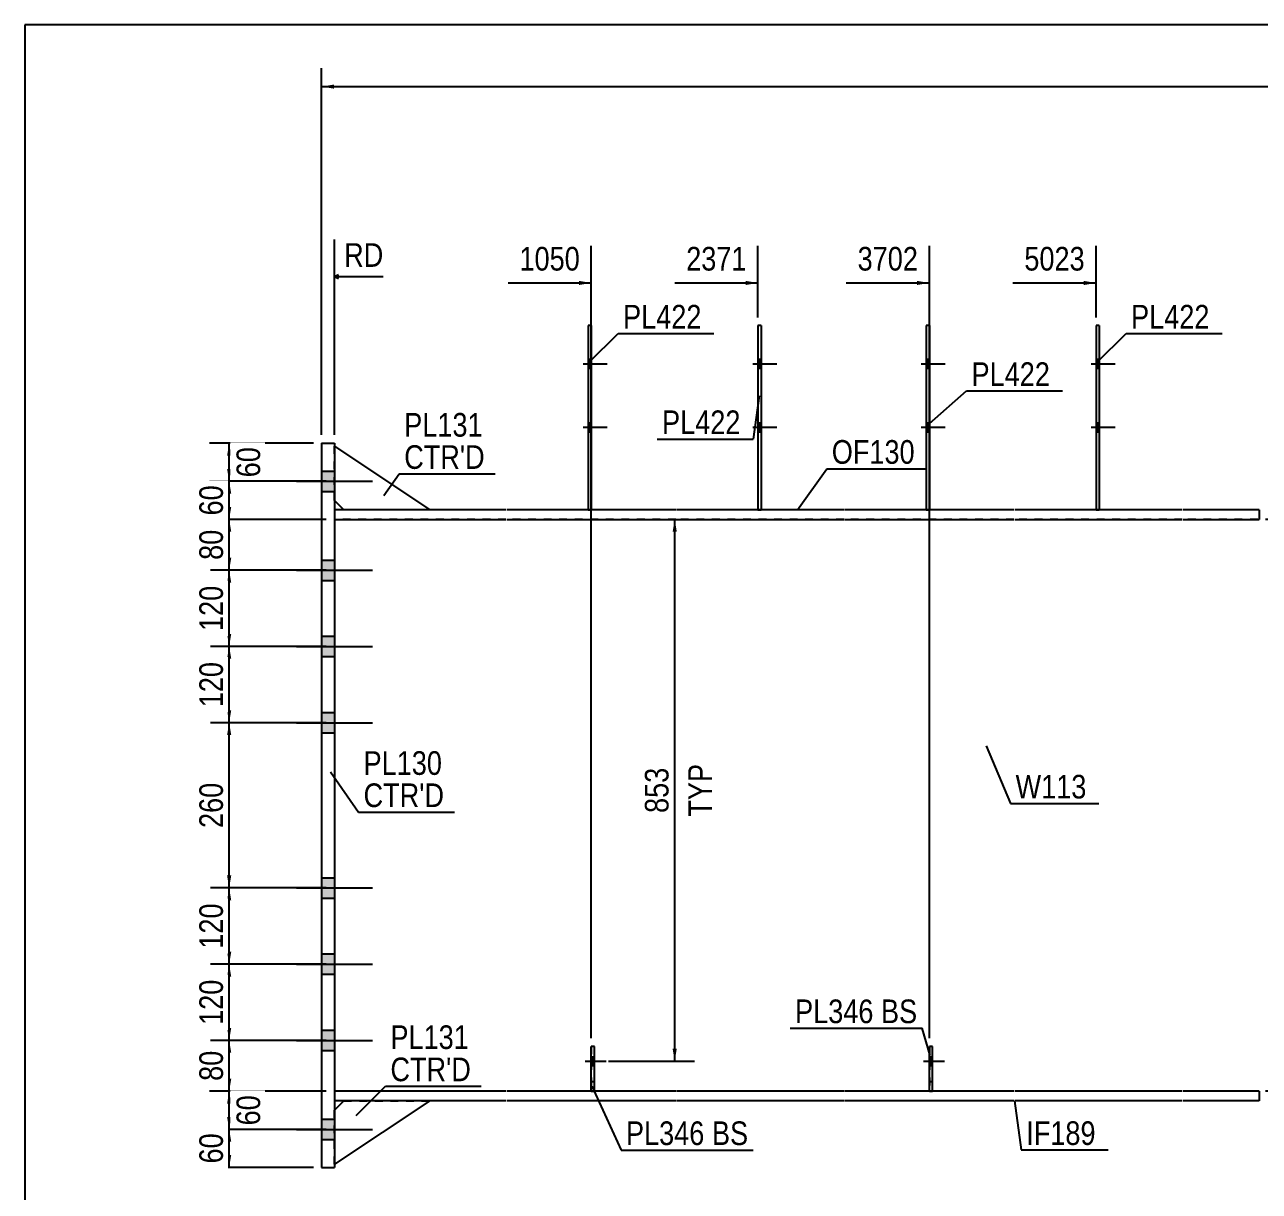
# Model space of a CAD drawing. Header units: millimetres. Extents: x 2 to 405, y 5 to 282.
# Drawn here: x 5 to 154.4, y 140.7 to 282 of the extents above; entities that cross this region are included whole.
import ezdxf

# ---------------------------------------------------------------- set-up
doc = ezdxf.new("R2010")
doc.units = ezdxf.units.MM
doc.linetypes.add('DXK_LINE_DOT1', pattern=[1.8814, 0.9407, -0.9407])
doc.linetypes.add('DXK_LINE_DOT2', pattern=[3.9198, 1.9599, -1.9599])
doc.styles.add('Arial Narrow', font='ARIALN.TTF', dxfattribs={"height": 0.2})

# ---------------------------------------------------------------- blocks, each defined once
blk = doc.blocks.new('Unknown-623472789-1210')
at = {"color": 5, "linetype": 'Continuous'}
for p, q in [((405, 282), (5, 282)), ((5, 282), (5, 5))]:
    blk.add_line(p, q, dxfattribs=at)
blk = doc.blocks.new('Bolt-623472789-1650 - 1517')
at = {"linetype": 'Continuous'}
for points in [[(73.58, 240.41), (73.58, 241.49), (73.19, 241.49), (73.19, 240.41)], [(73.58, 240.41), (73.58, 241.49), (73.19, 241.49), (73.19, 240.41)], [(73.58, 232.72), (73.58, 233.79), (73.19, 233.79), (73.19, 232.72)], [(73.58, 232.72), (73.58, 233.79), (73.19, 233.79), (73.19, 232.72)]]:
    blk.add_hatch(color=3, dxfattribs=at).paths.add_polyline_path(points)
at = {"color": 3, "linetype": 'Continuous'}
for p, q in [((72.58, 240.95), (75.5, 240.95)), ((72.58, 240.95), (75.5, 240.95)), ((73.19, 241.49), (73.58, 241.49)), ((73.19, 241.49), (73.58, 241.49)), ((73.19, 240.41), (73.58, 240.41)), ((73.19, 240.41), (73.58, 240.41)), ((72.58, 233.26), (75.5, 233.26)), ((72.58, 233.26), (75.5, 233.26)), ((73.19, 233.79), (73.58, 233.79)), ((73.19, 233.79), (73.58, 233.79)), ((73.19, 232.72), (73.58, 232.72)), ((73.19, 232.72), (73.58, 232.72))]:
    blk.add_line(p, q, dxfattribs=at)
blk = doc.blocks.new('Part-623472789-1568 - 1517')
at = {"color": 2, "linetype": 'Continuous'}
for p, q in [((63.25, 223.25), (42.48, 223.25)), ((83.81, 223.25), (63.35, 223.25)), ((104.18, 223.25), (83.91, 223.25)), ((124.74, 223.25), (104.28, 223.25)), ((145.11, 223.25), (124.84, 223.25)), ((154.44, 223.25), (145.21, 223.25)), ((154.44, 223.25), (154.44, 222.1)), ((42.48, 222.1), (63.25, 222.1)), ((63.35, 222.1), (83.81, 222.1)), ((83.91, 222.1), (104.18, 222.1)), ((104.28, 222.1), (124.74, 222.1)), ((124.84, 222.1), (145.11, 222.1)), ((145.21, 222.1), (154.44, 222.1))]:
    blk.add_line(p, q, dxfattribs=at)
at = {"color": 7, "linetype": 'DXK_LINE_DOT1'}
blk.add_line((42.48, 223.25), (42.48, 222.1), dxfattribs=at)
blk = doc.blocks.new('Part-623472789-1590 - 1517')
at = {"color": 7, "linetype": 'DXK_LINE_DOT1'}
for p, q in [((63.25, 222.1), (42.48, 222.1)), ((42.48, 222.1), (42.48, 152.87)), ((83.81, 222.1), (63.35, 222.1)), ((104.18, 222.1), (83.91, 222.1)), ((124.74, 222.1), (104.28, 222.1)), ((145.11, 222.1), (124.84, 222.1)), ((163.67, 222.1), (145.21, 222.1)), ((173, 222.1), (163.77, 222.1)), ((63.25, 152.87), (42.48, 152.87)), ((83.81, 152.87), (63.35, 152.87)), ((104.18, 152.87), (83.91, 152.87)), ((124.74, 152.87), (104.28, 152.87)), ((145.11, 152.87), (124.84, 152.87)), ((163.67, 152.87), (145.21, 152.87)), ((173, 152.87), (163.77, 152.87))]:
    blk.add_line(p, q, dxfattribs=at)
at = {"color": 2, "linetype": 'Continuous'}
blk.add_line((173, 222.1), (173, 152.87), dxfattribs=at)
blk = doc.blocks.new('Bolt-623472789-1643 - 1517')
at = {"color": 3, "linetype": 'DXK_LINE_DOT2'}
for p, q in [((73.58, 157.05), (73.96, 157.05)), ((72.85, 156.51), (75.39, 156.51)), ((73.58, 155.97), (73.96, 155.97))]:
    blk.add_line(p, q, dxfattribs=at)
blk = doc.blocks.new('Bolt-623472789-1644 - 1517')
at = {"linetype": 'Continuous'}
blk.add_hatch(color=3, dxfattribs=at).paths.add_polyline_path([(73.96, 155.97), (73.96, 157.05), (73.58, 157.05), (73.58, 155.97)])
at = {"color": 3, "linetype": 'Continuous'}
for p, q in [((73.58, 157.05), (73.96, 157.05)), ((72.85, 156.51), (75.39, 156.51)), ((73.58, 155.97), (73.96, 155.97))]:
    blk.add_line(p, q, dxfattribs=at)
blk = doc.blocks.new('Bolt-623472789-1646 - 1517')
at = {"linetype": 'Continuous'}
for points in [[(94.14, 240.41), (94.14, 241.49), (93.76, 241.49), (93.76, 240.41)], [(94.14, 240.41), (94.14, 241.49), (93.76, 241.49), (93.76, 240.41)], [(94.14, 232.72), (94.14, 233.79), (93.76, 233.79), (93.76, 232.72)], [(94.14, 232.72), (94.14, 233.79), (93.76, 233.79), (93.76, 232.72)]]:
    blk.add_hatch(color=3, dxfattribs=at).paths.add_polyline_path(points)
at = {"color": 3, "linetype": 'Continuous'}
for p, q in [((93.14, 240.95), (96.06, 240.95)), ((93.14, 240.95), (96.06, 240.95)), ((93.76, 241.49), (94.14, 241.49)), ((93.76, 241.49), (94.14, 241.49)), ((93.76, 240.41), (94.14, 240.41)), ((93.76, 240.41), (94.14, 240.41)), ((93.14, 233.26), (96.06, 233.26)), ((93.14, 233.26), (96.06, 233.26)), ((93.76, 233.79), (94.14, 233.79)), ((93.76, 233.79), (94.14, 233.79)), ((93.76, 232.72), (94.14, 232.72)), ((93.76, 232.72), (94.14, 232.72))]:
    blk.add_line(p, q, dxfattribs=at)
blk = doc.blocks.new('Bolt-623472789-1647 - 1517')
at = {"linetype": 'Continuous'}
for points in [[(135.07, 240.41), (135.07, 241.49), (134.69, 241.49), (134.69, 240.41)], [(135.07, 240.41), (135.07, 241.49), (134.69, 241.49), (134.69, 240.41)], [(135.07, 232.72), (135.07, 233.79), (134.69, 233.79), (134.69, 232.72)], [(135.07, 232.72), (135.07, 233.79), (134.69, 233.79), (134.69, 232.72)]]:
    blk.add_hatch(color=3, dxfattribs=at).paths.add_polyline_path(points)
at = {"color": 3, "linetype": 'Continuous'}
for p, q in [((134.07, 240.95), (136.99, 240.95)), ((134.07, 240.95), (136.99, 240.95)), ((134.69, 241.49), (135.07, 241.49)), ((134.69, 241.49), (135.07, 241.49)), ((134.69, 240.41), (135.07, 240.41)), ((134.69, 240.41), (135.07, 240.41)), ((134.07, 233.26), (136.99, 233.26)), ((134.07, 233.26), (136.99, 233.26)), ((134.69, 233.79), (135.07, 233.79)), ((134.69, 233.79), (135.07, 233.79)), ((134.69, 232.72), (135.07, 232.72)), ((134.69, 232.72), (135.07, 232.72))]:
    blk.add_line(p, q, dxfattribs=at)
blk = doc.blocks.new('Part-623472789-1779 - 1517')
at = {"color": 2, "linetype": 'Continuous'}
for p, q in [((73.58, 245.56), (73.19, 245.56)), ((73.19, 245.56), (73.19, 223.25)), ((73.58, 245.56), (73.58, 223.25))]:
    blk.add_line(p, q, dxfattribs=at)
at = {"color": 7, "linetype": 'DXK_LINE_DOT1'}
blk.add_line((73.19, 223.25), (73.58, 223.25), dxfattribs=at)
blk = doc.blocks.new('Part-623472789-1715 - 1517')
at = {"color": 2, "linetype": 'Continuous'}
for p, q in [((73.58, 152.89), (73.58, 158.28)), ((73.96, 158.28), (73.58, 158.28)), ((73.96, 152.89), (73.96, 158.28)), ((73.58, 152.89), (73.96, 152.89))]:
    blk.add_line(p, q, dxfattribs=at)
blk = doc.blocks.new('Bolt-623472789-1651 - 1517')
at = {"color": 3, "linetype": 'DXK_LINE_DOT2'}
for p, q in [((114.51, 157.05), (114.89, 157.05)), ((113.78, 156.51), (116.32, 156.51)), ((114.51, 155.97), (114.89, 155.97))]:
    blk.add_line(p, q, dxfattribs=at)
blk = doc.blocks.new('Bolt-623472789-1652 - 1517')
at = {"linetype": 'Continuous'}
blk.add_hatch(color=3, dxfattribs=at).paths.add_polyline_path([(114.89, 155.97), (114.89, 157.05), (114.51, 157.05), (114.51, 155.97)])
at = {"color": 3, "linetype": 'Continuous'}
for p, q in [((114.51, 157.05), (114.89, 157.05)), ((113.78, 156.51), (116.32, 156.51)), ((114.51, 155.97), (114.89, 155.97))]:
    blk.add_line(p, q, dxfattribs=at)
blk = doc.blocks.new('Bolt-623472789-1653 - 1517')
at = {"linetype": 'Continuous'}
for points in [[(114.51, 240.41), (114.51, 241.49), (114.12, 241.49), (114.12, 240.41)], [(114.51, 240.41), (114.51, 241.49), (114.12, 241.49), (114.12, 240.41)], [(114.51, 232.72), (114.51, 233.79), (114.12, 233.79), (114.12, 232.72)], [(114.51, 232.72), (114.51, 233.79), (114.12, 233.79), (114.12, 232.72)]]:
    blk.add_hatch(color=3, dxfattribs=at).paths.add_polyline_path(points)
at = {"color": 3, "linetype": 'Continuous'}
for p, q in [((113.51, 240.95), (116.43, 240.95)), ((113.51, 240.95), (116.43, 240.95)), ((114.12, 241.49), (114.51, 241.49)), ((114.12, 241.49), (114.51, 241.49)), ((114.12, 240.41), (114.51, 240.41)), ((114.12, 240.41), (114.51, 240.41)), ((113.51, 233.26), (116.43, 233.26)), ((113.51, 233.26), (116.43, 233.26)), ((114.12, 233.79), (114.51, 233.79)), ((114.12, 233.79), (114.51, 233.79)), ((114.12, 232.72), (114.51, 232.72)), ((114.12, 232.72), (114.51, 232.72))]:
    blk.add_line(p, q, dxfattribs=at)
blk = doc.blocks.new('Part-623472789-1784 - 1517')
at = {"color": 7, "linetype": 'DXK_LINE_DOT1'}
for p, q in [((114.51, 158.28), (114.51, 152.89)), ((114.89, 158.28), (114.51, 158.28)), ((114.89, 152.89), (114.89, 158.28)), ((114.51, 154.05), (114.89, 154.05)), ((114.51, 152.89), (114.89, 152.89))]:
    blk.add_line(p, q, dxfattribs=at)
blk = doc.blocks.new('Part-623472789-1789 - 1517')
at = {"color": 2, "linetype": 'Continuous'}
for p, q in [((114.51, 152.89), (114.51, 158.28)), ((114.89, 158.28), (114.51, 158.28)), ((114.89, 152.89), (114.89, 158.28)), ((114.51, 152.89), (114.89, 152.89))]:
    blk.add_line(p, q, dxfattribs=at)
blk = doc.blocks.new('Bolt-623472789-1664 - 1517')
at = {"linetype": 'Continuous'}
for points in [[(40.94, 227.95), (40.94, 225.49), (42.48, 225.49), (42.48, 227.95)], [(40.94, 227.95), (40.94, 225.49), (42.48, 225.49), (42.48, 227.95)], [(40.94, 217.18), (40.94, 214.72), (42.48, 214.72), (42.48, 217.18)], [(40.94, 217.18), (40.94, 214.72), (42.48, 214.72), (42.48, 217.18)], [(40.94, 207.95), (40.94, 205.49), (42.48, 205.49), (42.48, 207.95)], [(40.94, 207.95), (40.94, 205.49), (42.48, 205.49), (42.48, 207.95)], [(40.94, 198.72), (40.94, 196.25), (42.48, 196.25), (42.48, 198.72)], [(40.94, 198.72), (40.94, 196.25), (42.48, 196.25), (42.48, 198.72)], [(40.94, 178.72), (40.94, 176.25), (42.48, 176.25), (42.48, 178.72)], [(40.94, 178.72), (40.94, 176.25), (42.48, 176.25), (42.48, 178.72)], [(40.94, 169.49), (40.94, 167.02), (42.48, 167.02), (42.48, 169.49)], [(40.94, 169.49), (40.94, 167.02), (42.48, 167.02), (42.48, 169.49)], [(40.94, 160.25), (40.94, 157.79), (42.48, 157.79), (42.48, 160.25)], [(40.94, 160.25), (40.94, 157.79), (42.48, 157.79), (42.48, 160.25)], [(40.94, 149.49), (40.94, 147.02), (42.48, 147.02), (42.48, 149.49)], [(40.94, 149.49), (40.94, 147.02), (42.48, 147.02), (42.48, 149.49)]]:
    blk.add_hatch(color=3, dxfattribs=at).paths.add_polyline_path(points)
at = {"color": 3, "linetype": 'Continuous'}
for p, q in [((40.94, 227.95), (42.48, 227.95)), ((40.94, 227.95), (42.48, 227.95)), ((37.88, 226.72), (47.09, 226.72)), ((37.88, 226.72), (47.09, 226.72)), ((40.94, 225.49), (42.48, 225.49)), ((40.94, 225.49), (42.48, 225.49)), ((40.94, 217.18), (42.48, 217.18)), ((40.94, 217.18), (42.48, 217.18)), ((37.88, 215.95), (47.09, 215.95)), ((37.88, 215.95), (47.09, 215.95)), ((40.94, 214.72), (42.48, 214.72)), ((40.94, 214.72), (42.48, 214.72)), ((40.94, 207.95), (42.48, 207.95)), ((40.94, 207.95), (42.48, 207.95)), ((37.88, 206.72), (47.09, 206.72)), ((37.88, 206.72), (47.09, 206.72)), ((40.94, 205.49), (42.48, 205.49)), ((40.94, 205.49), (42.48, 205.49)), ((37.88, 197.49), (47.09, 197.49)), ((37.88, 197.49), (47.09, 197.49)), ((40.94, 198.72), (42.48, 198.72)), ((40.94, 198.72), (42.48, 198.72)), ((40.94, 196.25), (42.48, 196.25)), ((40.94, 196.25), (42.48, 196.25)), ((40.94, 178.72), (42.48, 178.72)), ((40.94, 178.72), (42.48, 178.72)), ((37.88, 177.49), (47.09, 177.49)), ((37.88, 177.49), (47.09, 177.49)), ((40.94, 176.25), (42.48, 176.25)), ((40.94, 176.25), (42.48, 176.25)), ((40.94, 169.49), (42.48, 169.49)), ((40.94, 169.49), (42.48, 169.49)), ((37.88, 168.25), (47.09, 168.25)), ((37.88, 168.25), (47.09, 168.25)), ((40.94, 167.02), (42.48, 167.02)), ((40.94, 167.02), (42.48, 167.02)), ((40.94, 160.25), (42.48, 160.25)), ((40.94, 160.25), (42.48, 160.25)), ((37.88, 159.02), (47.09, 159.02)), ((37.88, 159.02), (47.09, 159.02)), ((40.94, 157.79), (42.48, 157.79)), ((40.94, 157.79), (42.48, 157.79)), ((40.94, 149.49), (42.48, 149.49)), ((40.94, 149.49), (42.48, 149.49)), ((37.88, 148.25), (47.09, 148.25)), ((37.88, 148.25), (47.09, 148.25)), ((40.94, 147.02), (42.48, 147.02)), ((40.94, 147.02), (42.48, 147.02))]:
    blk.add_line(p, q, dxfattribs=at)
blk = doc.blocks.new('Part-623472789-1693 - 1517')
at = {"color": 7, "linetype": 'DXK_LINE_DOT1'}
for p, q in [((73.58, 158.28), (73.58, 152.89)), ((73.96, 158.28), (73.58, 158.28)), ((73.96, 152.89), (73.96, 158.28)), ((73.58, 154.05), (73.96, 154.05)), ((73.58, 152.89), (73.96, 152.89))]:
    blk.add_line(p, q, dxfattribs=at)
blk = doc.blocks.new('Part-623472789-1742 - 1517')
at = {"color": 2, "linetype": 'Continuous'}
for p, q in [((94.14, 245.56), (93.76, 245.56)), ((93.76, 245.56), (93.76, 223.25)), ((94.14, 245.56), (94.14, 223.25))]:
    blk.add_line(p, q, dxfattribs=at)
at = {"color": 7, "linetype": 'DXK_LINE_DOT1'}
blk.add_line((93.76, 223.25), (94.14, 223.25), dxfattribs=at)
blk = doc.blocks.new('Part-623472789-1747 - 1517')
at = {"color": 2, "linetype": 'Continuous'}
for p, q in [((135.07, 245.56), (134.69, 245.56)), ((134.69, 245.56), (134.69, 223.25)), ((135.07, 245.56), (135.07, 223.25))]:
    blk.add_line(p, q, dxfattribs=at)
at = {"color": 7, "linetype": 'DXK_LINE_DOT1'}
blk.add_line((134.69, 223.25), (135.07, 223.25), dxfattribs=at)
blk = doc.blocks.new('Part-623472789-1794 - 1517')
at = {"color": 2, "linetype": 'Continuous'}
for p, q in [((114.51, 245.56), (114.12, 245.56)), ((114.12, 245.56), (114.12, 223.25)), ((114.51, 245.56), (114.51, 223.25))]:
    blk.add_line(p, q, dxfattribs=at)
at = {"color": 7, "linetype": 'DXK_LINE_DOT1'}
blk.add_line((114.12, 223.25), (114.51, 223.25), dxfattribs=at)
blk = doc.blocks.new('Part-623472789-1958 - 1517')
at = {"color": 2, "linetype": 'Continuous'}
for p, q in [((54.02, 151.72), (42.48, 144.02)), ((42.48, 150.56), (43.63, 151.72))]:
    blk.add_line(p, q, dxfattribs=at)
at = {"color": 7, "linetype": 'DXK_LINE_DOT1'}
for p, q in [((43.63, 151.72), (54.02, 151.72)), ((42.48, 144.02), (42.48, 150.56))]:
    blk.add_line(p, q, dxfattribs=at)
blk = doc.blocks.new('Part-623472789-1963 - 1517')
at = {"color": 2, "linetype": 'Continuous'}
for p, q in [((42.48, 230.95), (54.02, 223.25)), ((43.63, 223.25), (42.48, 224.41))]:
    blk.add_line(p, q, dxfattribs=at)
at = {"color": 7, "linetype": 'DXK_LINE_DOT1'}
for p, q in [((42.48, 224.41), (42.48, 230.95)), ((54.02, 223.25), (43.63, 223.25))]:
    blk.add_line(p, q, dxfattribs=at)
blk = doc.blocks.new('Part-623472789-1968 - 1517')
at = {"color": 2, "linetype": 'Continuous'}
for p, q in [((40.94, 231.33), (42.48, 231.33)), ((40.94, 231.33), (40.94, 143.64)), ((42.48, 231.33), (42.48, 143.64)), ((40.94, 143.64), (42.48, 143.64))]:
    blk.add_line(p, q, dxfattribs=at)
blk = doc.blocks.new('Part-623472789-1973 - 1517')
at = {"color": 2, "linetype": 'Continuous'}
for p, q in [((63.25, 152.87), (42.48, 152.87)), ((83.81, 152.87), (63.35, 152.87)), ((104.18, 152.87), (83.91, 152.87)), ((124.74, 152.87), (104.28, 152.87)), ((145.11, 152.87), (124.84, 152.87)), ((154.44, 152.87), (145.21, 152.87)), ((154.44, 152.87), (154.44, 151.72)), ((63.25, 151.72), (42.48, 151.72)), ((83.81, 151.72), (63.35, 151.72)), ((104.18, 151.72), (83.91, 151.72)), ((124.74, 151.72), (104.28, 151.72)), ((145.11, 151.72), (124.84, 151.72)), ((154.44, 151.72), (145.21, 151.72))]:
    blk.add_line(p, q, dxfattribs=at)
at = {"color": 7, "linetype": 'DXK_LINE_DOT1'}
blk.add_line((42.48, 152.87), (42.48, 151.72), dxfattribs=at)
blk = doc.blocks.new('StraightDimension-623472789-3961 - 1517')
at = {"linetype": 'Continuous'}
for points in [[(29.5, 220.6), (29.75, 222.1), (30, 220.6)], [(30, 217.45), (29.75, 215.95), (29.5, 217.45)]]:
    blk.add_hatch(color=7, dxfattribs=at).paths.add_polyline_path(points)
at = {"color": 7, "linetype": 'Continuous'}
for p, q in [((41.49, 222.1), (27.5, 222.1)), ((29.75, 215.95), (29.75, 222.1)), ((41.49, 215.95), (27.5, 215.95))]:
    blk.add_line(p, q, dxfattribs=at)
at = {"color": 0}
blk.add_wipeout([(29.6, 221.45), (25.4, 221.45), (25.4, 216.6), (29.6, 216.6)], dxfattribs=at)
at = {"color": 3, "style": 'Arial Narrow'}
blk.add_text('80', height=2.863, rotation=90.0002, dxfattribs=at).set_placement((29, 217.2))
blk = doc.blocks.new('StraightDimension-623472789-3966 - 1517')
at = {"linetype": 'Continuous'}
for points in [[(29.5, 166.75), (29.75, 168.25), (30, 166.75)], [(30, 160.52), (29.75, 159.02), (29.5, 160.52)]]:
    blk.add_hatch(color=7, dxfattribs=at).paths.add_polyline_path(points)
at = {"color": 7, "linetype": 'Continuous'}
for p, q in [((41.48, 168.25), (27.5, 168.25)), ((29.75, 159.02), (29.75, 168.25)), ((41.49, 159.02), (27.5, 159.02))]:
    blk.add_line(p, q, dxfattribs=at)
at = {"color": 0}
blk.add_wipeout([(29.6, 166.98), (25.4, 166.98), (25.4, 160.3), (29.6, 160.3)], dxfattribs=at)
at = {"color": 3, "style": 'Arial Narrow'}
blk.add_text('120', height=2.863, rotation=90.0002, dxfattribs=at).set_placement((29, 160.9))
blk = doc.blocks.new('StraightDimension-623472789-3962 - 1517')
at = {"linetype": 'Continuous'}
for points in [[(29.5, 214.45), (29.75, 215.95), (30, 214.45)], [(30, 208.22), (29.75, 206.72), (29.5, 208.22)]]:
    blk.add_hatch(color=7, dxfattribs=at).paths.add_polyline_path(points)
at = {"color": 7, "linetype": 'Continuous'}
for p, q in [((41.49, 215.95), (27.5, 215.95)), ((29.75, 206.72), (29.75, 215.95)), ((41.49, 206.72), (27.5, 206.72))]:
    blk.add_line(p, q, dxfattribs=at)
at = {"color": 0}
blk.add_wipeout([(29.6, 214.67), (25.4, 214.67), (25.4, 207.99), (29.6, 207.99)], dxfattribs=at)
at = {"color": 3, "style": 'Arial Narrow'}
blk.add_text('120', height=2.863, rotation=90.0002, dxfattribs=at).set_placement((29, 208.59))
blk = doc.blocks.new('StraightDimension-623472789-3967 - 1517')
at = {"linetype": 'Continuous'}
for points in [[(29.5, 157.52), (29.75, 159.02), (30, 157.52)], [(30, 154.37), (29.75, 152.87), (29.5, 154.37)]]:
    blk.add_hatch(color=7, dxfattribs=at).paths.add_polyline_path(points)
at = {"color": 7, "linetype": 'Continuous'}
for p, q in [((41.49, 159.02), (27.5, 159.02)), ((29.75, 152.87), (29.75, 159.02)), ((41.48, 152.87), (27.5, 152.87))]:
    blk.add_line(p, q, dxfattribs=at)
at = {"color": 0}
blk.add_wipeout([(29.6, 158.38), (25.4, 158.38), (25.4, 153.52), (29.6, 153.52)], dxfattribs=at)
at = {"color": 3, "style": 'Arial Narrow'}
blk.add_text('80', height=2.863, rotation=90.0002, dxfattribs=at).set_placement((29, 154.12))
blk = doc.blocks.new('StraightDimension-623472789-2121 - 1517')
at = {"linetype": 'Continuous'}
for points in [[(83.43, 220.6), (83.68, 222.1), (83.93, 220.6)], [(83.93, 158.01), (83.68, 156.51), (83.43, 158.01)]]:
    blk.add_hatch(color=7, dxfattribs=at).paths.add_polyline_path(points)
at = {"color": 7, "linetype": 'Continuous'}
for p, q in [((75.69, 222.1), (86.08, 222.1)), ((83.68, 156.51), (83.68, 222.1)), ((75.68, 156.51), (86.08, 156.51))]:
    blk.add_line(p, q, dxfattribs=at)
at = {"color": 0, "linetype": 'Continuous'}
blk.add_wipeout([(88.78, 193.1), (84.58, 193.1), (84.58, 185.51), (88.78, 185.51)], dxfattribs=at)
at = {"color": 3, "linetype": 'Continuous', "style": 'Arial Narrow'}
blk.add_text('TYP', height=2.863, rotation=90.0002, dxfattribs=at).set_placement((88.18, 186.11))
at = {"color": 0}
blk.add_wipeout([(83.53, 192.65), (79.33, 192.65), (79.33, 185.96), (83.53, 185.96)], dxfattribs=at)
at = {"color": 3, "style": 'Arial Narrow'}
blk.add_text('853', height=2.863, rotation=90.0002, dxfattribs=at).set_placement((82.93, 186.56))
blk = doc.blocks.new('StraightDimension-623472789-2237 - 1517')
at = {"linetype": 'Continuous'}
blk.add_hatch(color=7, dxfattribs=at).paths.add_polyline_path([(42.44, 274.25), (40.94, 274.5), (42.44, 274.75)])
at = {"color": 7, "linetype": 'Continuous'}
for p, q in [((40.94, 232.33), (40.94, 276.75)), ((40.94, 274.5), (326.5, 274.5))]:
    blk.add_line(p, q, dxfattribs=at)
blk = doc.blocks.new('StraightDimension-623472789-3959 - 1517')
at = {"linetype": 'Continuous'}
for points in [[(29.5, 229.83), (29.75, 231.33), (30, 229.83)], [(30, 228.22), (29.75, 226.72), (29.5, 228.22)]]:
    blk.add_hatch(color=7, dxfattribs=at).paths.add_polyline_path(points)
at = {"color": 7, "linetype": 'Continuous'}
for p, q in [((39.94, 231.33), (27.35, 231.33)), ((29.75, 226.72), (29.75, 231.33)), ((41.49, 226.72), (27.35, 226.72))]:
    blk.add_line(p, q, dxfattribs=at)
at = {"color": 0}
blk.add_wipeout([(34.1, 231.45), (29.9, 231.45), (29.9, 226.6), (34.1, 226.6)], dxfattribs=at)
at = {"color": 3, "style": 'Arial Narrow'}
blk.add_text('60', height=2.863, rotation=90.0002, dxfattribs=at).set_placement((33.5, 227.2))
blk = doc.blocks.new('StraightDimension-623472789-3960 - 1517')
at = {"linetype": 'Continuous'}
for points in [[(29.5, 225.22), (29.75, 226.72), (30, 225.22)], [(30, 223.6), (29.75, 222.1), (29.5, 223.6)]]:
    blk.add_hatch(color=7, dxfattribs=at).paths.add_polyline_path(points)
at = {"color": 7, "linetype": 'Continuous'}
for p, q in [((41.49, 226.72), (27.5, 226.72)), ((29.75, 222.1), (29.75, 226.72)), ((41.49, 222.1), (27.5, 222.1))]:
    blk.add_line(p, q, dxfattribs=at)
at = {"color": 0}
blk.add_wipeout([(29.6, 226.84), (25.4, 226.84), (25.4, 221.98), (29.6, 221.98)], dxfattribs=at)
at = {"color": 3, "style": 'Arial Narrow'}
blk.add_text('60', height=2.863, rotation=90.0002, dxfattribs=at).set_placement((29, 222.58))
blk = doc.blocks.new('StraightDimension-623472789-3963 - 1517')
at = {"linetype": 'Continuous'}
for points in [[(29.5, 205.22), (29.75, 206.72), (30, 205.22)], [(30, 198.99), (29.75, 197.49), (29.5, 198.99)]]:
    blk.add_hatch(color=7, dxfattribs=at).paths.add_polyline_path(points)
at = {"color": 7, "linetype": 'Continuous'}
for p, q in [((41.49, 206.72), (27.5, 206.72)), ((29.75, 197.49), (29.75, 206.72)), ((41.49, 197.49), (27.5, 197.49))]:
    blk.add_line(p, q, dxfattribs=at)
at = {"color": 0}
blk.add_wipeout([(29.6, 205.44), (25.4, 205.44), (25.4, 198.76), (29.6, 198.76)], dxfattribs=at)
at = {"color": 3, "style": 'Arial Narrow'}
blk.add_text('120', height=2.863, rotation=90.0002, dxfattribs=at).set_placement((29, 199.36))
blk = doc.blocks.new('StraightDimension-623472789-3964 - 1517')
at = {"linetype": 'Continuous'}
for points in [[(29.5, 195.99), (29.75, 197.49), (30, 195.99)], [(30, 178.99), (29.75, 177.49), (29.5, 178.99)]]:
    blk.add_hatch(color=7, dxfattribs=at).paths.add_polyline_path(points)
at = {"color": 7, "linetype": 'Continuous'}
for p, q in [((41.49, 197.49), (27.5, 197.49)), ((29.75, 177.49), (29.75, 197.49)), ((41.49, 177.49), (27.5, 177.49))]:
    blk.add_line(p, q, dxfattribs=at)
at = {"color": 0}
blk.add_wipeout([(29.6, 190.83), (25.4, 190.83), (25.4, 184.14), (29.6, 184.14)], dxfattribs=at)
at = {"color": 3, "style": 'Arial Narrow'}
blk.add_text('260', height=2.863, rotation=90.0002, dxfattribs=at).set_placement((29, 184.74))
blk = doc.blocks.new('StraightDimension-623472789-3965 - 1517')
at = {"linetype": 'Continuous'}
for points in [[(29.5, 175.99), (29.75, 177.49), (30, 175.99)], [(30, 169.75), (29.75, 168.25), (29.5, 169.75)]]:
    blk.add_hatch(color=7, dxfattribs=at).paths.add_polyline_path(points)
at = {"color": 7, "linetype": 'Continuous'}
for p, q in [((41.49, 177.49), (27.5, 177.49)), ((29.75, 168.25), (29.75, 177.49)), ((41.48, 168.25), (27.5, 168.25))]:
    blk.add_line(p, q, dxfattribs=at)
at = {"color": 0}
blk.add_wipeout([(29.6, 176.21), (25.4, 176.21), (25.4, 169.53), (29.6, 169.53)], dxfattribs=at)
at = {"color": 3, "style": 'Arial Narrow'}
blk.add_text('120', height=2.863, rotation=90.0002, dxfattribs=at).set_placement((29, 170.13))
blk = doc.blocks.new('StraightDimension-623472789-6333 - 1517')
at = {"linetype": 'Continuous'}
blk.add_hatch(color=7, dxfattribs=at).paths.add_polyline_path([(72.08, 250.98), (73.58, 250.73), (72.08, 250.48)])
at = {"color": 7, "linetype": 'Continuous'}
for p, q in [((73.58, 159.28), (73.58, 255.23)), ((63.52, 250.73), (73.58, 250.73))]:
    blk.add_line(p, q, dxfattribs=at)
at = {"color": 0, "linetype": 'Continuous'}
blk.add_wipeout([(49.01, 252.08), (49.01, 256.28), (43.07, 256.28), (43.07, 252.08)], dxfattribs=at)
at = {"color": 7, "linetype": 'Continuous'}
for p, q in [((42.48, 232.33), (42.48, 255.98)), ((42.98, 251.73), (42.48, 251.48)), ((42.98, 251.23), (42.48, 251.48)), ((48.41, 251.48), (42.48, 251.48))]:
    blk.add_line(p, q, dxfattribs=at)
at = {"color": 3, "linetype": 'Continuous', "style": 'Arial Narrow'}
blk.add_text('RD', height=2.863, dxfattribs=at).set_placement((43.67, 252.68))
at = {"color": 0}
blk.add_wipeout([(72.8, 251.63), (72.8, 255.83), (64.29, 255.83), (64.29, 251.63)], dxfattribs=at)
at = {"color": 3, "style": 'Arial Narrow'}
blk.add_text('1050', height=2.863, dxfattribs=at).set_placement((64.89, 252.23))
blk = doc.blocks.new('StraightDimension-623472789-3968 - 1517')
at = {"linetype": 'Continuous'}
for points in [[(29.5, 151.37), (29.75, 152.87), (30, 151.37)], [(30, 149.75), (29.75, 148.25), (29.5, 149.75)]]:
    blk.add_hatch(color=7, dxfattribs=at).paths.add_polyline_path(points)
at = {"color": 7, "linetype": 'Continuous'}
for p, q in [((41.48, 152.87), (27.35, 152.87)), ((29.75, 148.25), (29.75, 152.87)), ((41.49, 148.25), (27.35, 148.25))]:
    blk.add_line(p, q, dxfattribs=at)
at = {"color": 0}
blk.add_wipeout([(34.1, 152.99), (29.9, 152.99), (29.9, 148.13), (34.1, 148.13)], dxfattribs=at)
at = {"color": 3, "style": 'Arial Narrow'}
blk.add_text('60', height=2.863, rotation=90.0002, dxfattribs=at).set_placement((33.5, 148.73))
blk = doc.blocks.new('StraightDimension-623472789-3969 - 1517')
at = {"linetype": 'Continuous'}
for points in [[(29.5, 146.75), (29.75, 148.25), (30, 146.75)], [(30, 145.14), (29.75, 143.64), (29.5, 145.14)]]:
    blk.add_hatch(color=7, dxfattribs=at).paths.add_polyline_path(points)
at = {"color": 7, "linetype": 'Continuous'}
for p, q in [((41.49, 148.25), (27.5, 148.25)), ((29.75, 143.64), (29.75, 148.25)), ((39.94, 143.64), (27.5, 143.64))]:
    blk.add_line(p, q, dxfattribs=at)
at = {"color": 0}
blk.add_wipeout([(29.6, 148.38), (25.4, 148.38), (25.4, 143.52), (29.6, 143.52)], dxfattribs=at)
at = {"color": 3, "style": 'Arial Narrow'}
blk.add_text('60', height=2.863, rotation=90.0002, dxfattribs=at).set_placement((29, 144.12))
blk = doc.blocks.new('StraightDimension-623472789-6330 - 1517')
at = {"linetype": 'Continuous'}
blk.add_hatch(color=7, dxfattribs=at).paths.add_polyline_path([(133.19, 250.98), (134.69, 250.73), (133.19, 250.48)])
at = {"color": 7, "linetype": 'Continuous'}
for p, q in [((134.69, 246.56), (134.69, 255.23)), ((124.62, 250.73), (134.69, 250.73))]:
    blk.add_line(p, q, dxfattribs=at)
at = {"color": 0}
blk.add_wipeout([(133.91, 251.63), (133.91, 255.83), (125.4, 255.83), (125.4, 251.63)], dxfattribs=at)
at = {"color": 3, "style": 'Arial Narrow'}
blk.add_text('5023', height=2.863, dxfattribs=at).set_placement((126, 252.23))
blk = doc.blocks.new('StraightDimension-623472789-6331 - 1517')
at = {"linetype": 'Continuous'}
blk.add_hatch(color=7, dxfattribs=at).paths.add_polyline_path([(113.01, 250.98), (114.51, 250.73), (113.01, 250.48)])
at = {"color": 7, "linetype": 'Continuous'}
for p, q in [((114.51, 159.28), (114.51, 255.23)), ((104.45, 250.73), (114.51, 250.73))]:
    blk.add_line(p, q, dxfattribs=at)
at = {"color": 0}
blk.add_wipeout([(113.73, 251.63), (113.73, 255.83), (105.22, 255.83), (105.22, 251.63)], dxfattribs=at)
at = {"color": 3, "style": 'Arial Narrow'}
blk.add_text('3702', height=2.863, dxfattribs=at).set_placement((105.82, 252.23))
blk = doc.blocks.new('StraightDimension-623472789-6332 - 1517')
at = {"linetype": 'Continuous'}
blk.add_hatch(color=7, dxfattribs=at).paths.add_polyline_path([(92.26, 250.98), (93.76, 250.73), (92.26, 250.48)])
at = {"color": 7, "linetype": 'Continuous'}
for p, q in [((93.76, 246.56), (93.76, 255.23)), ((83.69, 250.73), (93.76, 250.73))]:
    blk.add_line(p, q, dxfattribs=at)
at = {"color": 0}
blk.add_wipeout([(92.98, 251.63), (92.98, 255.83), (84.47, 255.83), (84.47, 251.63)], dxfattribs=at)
at = {"color": 3, "style": 'Arial Narrow'}
blk.add_text('2371', height=2.863, dxfattribs=at).set_placement((85.07, 252.23))
blk = doc.blocks.new('Mark-623472789-1586 - 1517')
at = {"color": 0}
blk.add_wipeout([(133.53, 188.31), (133.53, 191.31), (124.94, 191.31), (124.94, 188.31)], dxfattribs=at)
blk.add_wipeout([(133.53, 188.31), (133.53, 191.31), (124.94, 191.31), (124.94, 188.31)], dxfattribs=at)
at = {"color": 7, "linetype": 'Continuous'}
for p, q in [((121.39, 194.68), (124.34, 187.71)), ((124.34, 187.71), (135.03, 187.71))]:
    blk.add_line(p, q, dxfattribs=at)
at = {"color": 3, "style": 'Arial Narrow'}
blk.add_text('W113', height=2.863, dxfattribs=at).set_placement((124.94, 188.31))
blk = doc.blocks.new('Mark-623472789-1738 - 1517')
at = {"color": 7, "linetype": 'Continuous'}
blk.add_line((93.92, 237.08), (93.16, 231.83), dxfattribs=at)
at = {"color": 0}
blk.add_wipeout([(91.66, 232.43), (91.66, 235.43), (82.15, 235.43), (82.15, 232.43)], dxfattribs=at)
blk.add_wipeout([(91.66, 232.43), (91.66, 235.43), (82.15, 235.43), (82.15, 232.43)], dxfattribs=at)
at = {"color": 7, "linetype": 'Continuous'}
blk.add_line((81.55, 231.83), (93.16, 231.83), dxfattribs=at)
at = {"color": 3, "style": 'Arial Narrow'}
blk.add_text('PL422', height=2.863, dxfattribs=at).set_placement((82.15, 232.43))
blk = doc.blocks.new('Mark-623472789-1564 - 1517')
at = {"color": 0}
blk.add_wipeout([(112.74, 228.84), (112.74, 231.84), (102.69, 231.84), (102.69, 228.84)], dxfattribs=at)
blk.add_wipeout([(112.74, 228.84), (112.74, 231.84), (102.69, 231.84), (102.69, 228.84)], dxfattribs=at)
at = {"color": 7, "linetype": 'Continuous'}
for p, q in [((98.55, 223.25), (102.09, 228.24)), ((102.09, 228.24), (114.24, 228.24))]:
    blk.add_line(p, q, dxfattribs=at)
at = {"color": 3, "style": 'Arial Narrow'}
blk.add_text('OF130', height=2.863, dxfattribs=at).set_placement((102.69, 228.84))
blk = doc.blocks.new('Mark-623472789-1775 - 1517')
at = {"color": 0}
blk.add_wipeout([(86.93, 245.21), (86.93, 248.21), (77.43, 248.21), (77.43, 245.21)], dxfattribs=at)
blk.add_wipeout([(86.93, 245.21), (86.93, 248.21), (77.43, 248.21), (77.43, 245.21)], dxfattribs=at)
at = {"color": 7, "linetype": 'Continuous'}
for p, q in [((73.29, 241.08), (76.83, 244.61)), ((76.83, 244.61), (88.43, 244.61))]:
    blk.add_line(p, q, dxfattribs=at)
at = {"color": 3, "style": 'Arial Narrow'}
blk.add_text('PL422', height=2.863, dxfattribs=at).set_placement((77.43, 245.21))
blk = doc.blocks.new('Mark-623472789-1790 - 1517')
at = {"color": 0}
blk.add_wipeout([(129.12, 238.26), (129.12, 241.26), (119.61, 241.26), (119.61, 238.26)], dxfattribs=at)
blk.add_wipeout([(129.12, 238.26), (129.12, 241.26), (119.61, 241.26), (119.61, 238.26)], dxfattribs=at)
at = {"color": 7, "linetype": 'Continuous'}
for p, q in [((114.51, 233.71), (119.01, 237.66)), ((119.01, 237.66), (130.62, 237.66))]:
    blk.add_line(p, q, dxfattribs=at)
at = {"color": 3, "style": 'Arial Narrow'}
blk.add_text('PL422', height=2.863, dxfattribs=at).set_placement((119.61, 238.26))
blk = doc.blocks.new('Mark-623472789-1743 - 1517')
at = {"color": 0}
blk.add_wipeout([(148.43, 245.21), (148.43, 248.21), (138.92, 248.21), (138.92, 245.21)], dxfattribs=at)
blk.add_wipeout([(148.43, 245.21), (148.43, 248.21), (138.92, 248.21), (138.92, 245.21)], dxfattribs=at)
at = {"color": 7, "linetype": 'Continuous'}
for p, q in [((134.79, 241.08), (138.32, 244.61)), ((138.32, 244.61), (149.93, 244.61))]:
    blk.add_line(p, q, dxfattribs=at)
at = {"color": 3, "style": 'Arial Narrow'}
blk.add_text('PL422', height=2.863, dxfattribs=at).set_placement((138.92, 245.21))
blk = doc.blocks.new('Mark-623472789-1954 - 1517')
at = {"color": 0}
for points in [[(58.77, 157.98), (58.77, 160.98), (49.27, 160.98), (49.27, 157.98)], [(59.02, 154.08), (59.02, 157.08), (49.27, 157.08), (49.27, 154.08)]]:
    blk.add_wipeout(points, dxfattribs=at)
for points in [[(58.77, 157.98), (58.77, 160.98), (49.27, 160.98), (49.27, 157.98)], [(59.02, 154.08), (59.02, 157.08), (49.27, 157.08), (49.27, 154.08)]]:
    blk.add_wipeout(points, dxfattribs=at)
at = {"color": 7, "linetype": 'Continuous'}
for p, q in [((45.13, 149.94), (48.67, 153.48)), ((48.67, 153.48), (60.27, 153.48))]:
    blk.add_line(p, q, dxfattribs=at)
at = {"color": 3, "style": 'Arial Narrow'}
blk.add_text('PL131', height=2.863, dxfattribs=at).set_placement((49.27, 157.98))
at = {"color": 1, "style": 'Arial Narrow'}
blk.add_text("CTR'D", height=2.863, dxfattribs=at).set_placement((49.27, 154.08))
blk = doc.blocks.new('Mark-623472789-1959 - 1517')
at = {"color": 0}
for points in [[(60.44, 232.12), (60.44, 235.12), (50.94, 235.12), (50.94, 232.12)], [(60.7, 228.22), (60.7, 231.22), (50.94, 231.22), (50.94, 228.22)]]:
    blk.add_wipeout(points, dxfattribs=at)
for points in [[(60.44, 232.12), (60.44, 235.12), (50.94, 235.12), (50.94, 232.12)], [(60.7, 228.22), (60.7, 231.22), (50.94, 231.22), (50.94, 228.22)]]:
    blk.add_wipeout(points, dxfattribs=at)
at = {"color": 7, "linetype": 'Continuous'}
for p, q in [((48.46, 224.99), (50.34, 227.62)), ((50.34, 227.62), (61.94, 227.62))]:
    blk.add_line(p, q, dxfattribs=at)
at = {"color": 3, "style": 'Arial Narrow'}
blk.add_text('PL131', height=2.863, dxfattribs=at).set_placement((50.94, 232.12))
at = {"color": 1, "style": 'Arial Narrow'}
blk.add_text("CTR'D", height=2.863, dxfattribs=at).set_placement((50.94, 228.22))
blk = doc.blocks.new('Mark-623472789-1964 - 1517')
at = {"color": 0}
for points in [[(55.52, 191.17), (55.52, 194.17), (46.02, 194.17), (46.02, 191.17)], [(55.78, 187.27), (55.78, 190.27), (46.02, 190.27), (46.02, 187.27)]]:
    blk.add_wipeout(points, dxfattribs=at)
for points in [[(55.52, 191.17), (55.52, 194.17), (46.02, 194.17), (46.02, 191.17)], [(55.78, 187.27), (55.78, 190.27), (46.02, 190.27), (46.02, 187.27)]]:
    blk.add_wipeout(points, dxfattribs=at)
at = {"color": 7, "linetype": 'Continuous'}
for p, q in [((42.01, 191.55), (45.42, 186.67)), ((45.42, 186.67), (57.02, 186.67))]:
    blk.add_line(p, q, dxfattribs=at)
at = {"color": 3, "style": 'Arial Narrow'}
blk.add_text('PL130', height=2.863, dxfattribs=at).set_placement((46.02, 191.17))
at = {"color": 1, "style": 'Arial Narrow'}
blk.add_text("CTR'D", height=2.863, dxfattribs=at).set_placement((46.02, 187.27))
blk = doc.blocks.new('Mark-623472789-1969 - 1517')
at = {"color": 0}
blk.add_wipeout([(134.63, 146.36), (134.63, 149.36), (126.23, 149.36), (126.23, 146.36)], dxfattribs=at)
blk.add_wipeout([(134.63, 146.36), (134.63, 149.36), (126.23, 149.36), (126.23, 146.36)], dxfattribs=at)
at = {"color": 7, "linetype": 'Continuous'}
for p, q in [((124.8, 151.72), (125.63, 145.76)), ((125.63, 145.76), (136.13, 145.76))]:
    blk.add_line(p, q, dxfattribs=at)
at = {"color": 3, "style": 'Arial Narrow'}
blk.add_text('IF189', height=2.863, dxfattribs=at).set_placement((126.23, 146.36))
blk = doc.blocks.new('MarkSet-623472789-2433 - 1517')
at = {"color": 0}
for points in [[(107.75, 161.11), (107.75, 164.11), (98.25, 164.11), (98.25, 161.11)], [(113.03, 161.11), (113.03, 164.11), (108.65, 164.11), (108.65, 161.11)]]:
    blk.add_wipeout(points, dxfattribs=at)
for points in [[(107.75, 161.11), (107.75, 164.11), (98.25, 164.11), (98.25, 161.11)], [(113.03, 161.11), (113.03, 164.11), (108.65, 164.11), (108.65, 161.11)]]:
    blk.add_wipeout(points, dxfattribs=at)
at = {"color": 7, "linetype": 'Continuous'}
for p in [(97.65, 160.51), (114.61, 157.18)]:
    blk.add_line(p, (113.63, 160.51), dxfattribs=at)
at = {"color": 3, "style": 'Arial Narrow'}
for s, p in [('PL346', (98.25, 161.11)), ('BS', (108.65, 161.11))]:
    blk.add_text(s, height=2.863, dxfattribs=at).set_placement(p)
blk = doc.blocks.new('MarkSet-623472789-2439 - 1517')
at = {"color": 0}
for points in [[(87.29, 146.35), (87.29, 149.35), (77.78, 149.35), (77.78, 146.35)], [(92.57, 146.35), (92.57, 149.35), (88.19, 149.35), (88.19, 146.35)]]:
    blk.add_wipeout(points, dxfattribs=at)
for points in [[(87.29, 146.35), (87.29, 149.35), (77.78, 149.35), (77.78, 146.35)], [(92.57, 146.35), (92.57, 149.35), (88.19, 149.35), (88.19, 146.35)]]:
    blk.add_wipeout(points, dxfattribs=at)
at = {"color": 7, "linetype": 'Continuous'}
for p, q in [((73.65, 153.49), (77.18, 145.75)), ((77.18, 145.75), (93.17, 145.75))]:
    blk.add_line(p, q, dxfattribs=at)
at = {"color": 3, "style": 'Arial Narrow'}
for s, p in [('PL346', (77.78, 146.35)), ('BS', (88.19, 146.35))]:
    blk.add_text(s, height=2.863, dxfattribs=at).set_placement(p)

msp = doc.modelspace()

# ---------------------------------------------------------------- block references
for name in ['Unknown-623472789-1210', 'Part-623472789-1779 - 1517', 'Part-623472789-1742 - 1517', 'Part-623472789-1794 - 1517', 'Part-623472789-1747 - 1517', 'Bolt-623472789-1650 - 1517', 'Bolt-623472789-1646 - 1517', 'Bolt-623472789-1653 - 1517', 'Bolt-623472789-1647 - 1517', 'Part-623472789-1968 - 1517', 'Part-623472789-1963 - 1517', 'Bolt-623472789-1664 - 1517', 'Part-623472789-1568 - 1517', 'Part-623472789-1590 - 1517', 'Bolt-623472789-1643 - 1517', 'Bolt-623472789-1644 - 1517', 'Part-623472789-1715 - 1517', 'Part-623472789-1693 - 1517', 'Bolt-623472789-1651 - 1517', 'Bolt-623472789-1652 - 1517', 'Part-623472789-1784 - 1517', 'Part-623472789-1789 - 1517', 'Part-623472789-1973 - 1517', 'Part-623472789-1958 - 1517']:
    msp.add_blockref(name, (0, 0))

# ---------------------------------------------------------------- next in the draw order: block references
for name in ['StraightDimension-623472789-2237 - 1517', 'StraightDimension-623472789-3959 - 1517', 'StraightDimension-623472789-3961 - 1517', 'StraightDimension-623472789-2121 - 1517', 'Mark-623472789-1586 - 1517', 'StraightDimension-623472789-3966 - 1517', 'MarkSet-623472789-2439 - 1517', 'Mark-623472789-1969 - 1517']:
    msp.add_blockref(name, (0, 0))

# ---------------------------------------------------------------- next in the draw order: block references
for name in ['StraightDimension-623472789-6333 - 1517', 'StraightDimension-623472789-6332 - 1517', 'StraightDimension-623472789-6331 - 1517', 'StraightDimension-623472789-6330 - 1517', 'Mark-623472789-1738 - 1517', 'StraightDimension-623472789-3960 - 1517', 'StraightDimension-623472789-3962 - 1517', 'StraightDimension-623472789-3967 - 1517']:
    msp.add_blockref(name, (0, 0))

# ---------------------------------------------------------------- next in the draw order: block references
for name in ['Mark-623472789-1775 - 1517', 'Mark-623472789-1743 - 1517', 'Mark-623472789-1790 - 1517', 'Mark-623472789-1959 - 1517', 'Mark-623472789-1564 - 1517', 'StraightDimension-623472789-3963 - 1517', 'MarkSet-623472789-2433 - 1517', 'Mark-623472789-1954 - 1517', 'StraightDimension-623472789-3968 - 1517']:
    msp.add_blockref(name, (0, 0))

# ---------------------------------------------------------------- next in the draw order: block references
for name in ['StraightDimension-623472789-3964 - 1517', 'StraightDimension-623472789-3969 - 1517']:
    msp.add_blockref(name, (0, 0))

# ---------------------------------------------------------------- next in the draw order: block references
for name in ['Mark-623472789-1964 - 1517', 'StraightDimension-623472789-3965 - 1517']:
    msp.add_blockref(name, (0, 0))

doc.saveas('drawing.dxf')
